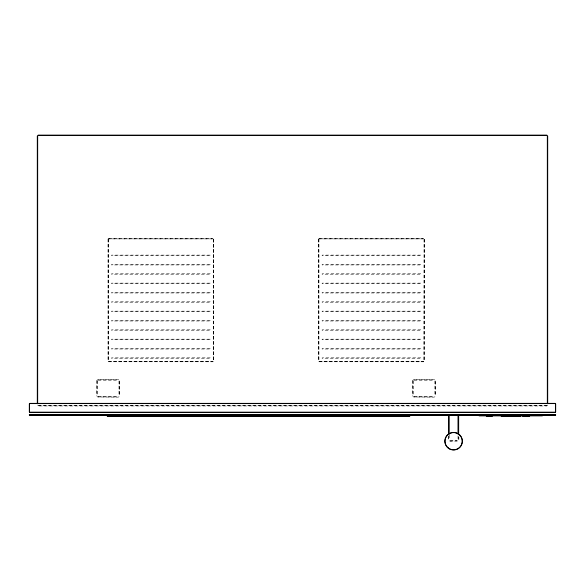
<?xml version="1.0" encoding="UTF-8"?>
<svg xmlns="http://www.w3.org/2000/svg" width="585" height="585" viewBox="0 0 585 585"><rect width="100%" height="100%" fill="white"/><g stroke="black" fill="none" stroke-linecap="round" stroke-linejoin="round"><path stroke-width="0.44" stroke-dasharray="2.92 2.19" d="M547.816 404.981L546.851 405.953L38.149 405.953L37.184 404.981M108.708 238.621L213.042 238.621M319.308 238.621L423.642 238.621M108.708 238.885L213.042 238.885M319.308 238.885L423.642 238.885M108.708 361.537L213.042 361.537M319.308 361.537L423.642 361.537M108.708 361.801L213.042 361.801M319.308 361.801L423.642 361.801M98.178 379.702L118.272 379.702M414.078 379.702L434.172 379.702M98.178 380.221L118.272 380.221M414.078 380.221L434.172 380.221M98.178 396.433L118.272 396.433M414.078 396.433L434.172 396.433M98.178 396.952L118.272 396.952M414.078 396.952L434.172 396.952M38.149 405.464L546.851 405.464M38.149 405.822L546.851 405.822M450.084 440.315L457.134 440.315M450.084 440.966L457.134 440.966M458.896 436.754L458.896 439.437L458.011 440.966L450.084 441.2L448.556 440.315L448.322 435.854M458.662 436.754L458.662 439.437M458.011 435.854L458.011 439.437M449.207 434.962L449.207 439.437M448.556 435.854L448.556 439.437M435.394 380.923L435.394 395.731M434.874 380.923L434.874 395.731M424.249 239.236L424.249 361.186M423.993 239.236L423.993 361.186M413.376 380.923L413.376 395.731M412.856 380.923L412.856 395.731M318.957 239.236L318.957 361.186M318.701 239.236L318.701 361.186M213.649 239.236L213.649 361.186M213.393 239.236L213.393 361.186M119.494 380.923L119.494 395.731M118.974 380.923L118.974 395.731M108.357 239.236L108.357 361.186M108.101 239.236L108.101 361.186M97.476 380.923L97.476 395.731M96.956 380.923L96.956 395.731M108.101 238.885L108.101 361.537L213.393 361.801L213.649 238.885L108.101 238.885M96.956 380.221L96.766 395.731L97.476 396.952L118.272 397.142L119.494 396.433L119.684 380.923L118.974 379.702L98.178 379.519L96.956 380.221M318.701 238.885L318.701 361.537L423.993 361.801L424.249 238.885L318.701 238.885M412.856 380.221L412.666 395.731L413.376 396.952L434.172 397.142L435.394 396.433L435.584 380.923L434.874 379.702L414.078 379.519L412.856 380.221M210.22 255.097L111.53 255.097L111.53 255.623L210.22 255.623L210.22 255.097M420.82 255.097L322.13 255.097L322.13 255.623L420.82 255.623L420.82 255.097M210.22 264.435L111.53 264.435L111.53 264.961L210.22 264.961L210.22 264.435M420.82 264.435L322.13 264.435L322.13 264.961L420.82 264.961L420.82 264.435M210.22 273.773L111.53 273.773L111.53 274.306L210.22 274.306L210.22 273.773M420.82 273.773L322.13 273.773L322.13 274.306L420.82 274.306L420.82 273.773M210.22 283.118L111.53 283.118L111.53 283.645L210.22 283.645L210.22 283.118M420.82 283.118L322.13 283.118L322.13 283.645L420.82 283.645L420.82 283.118M210.22 292.456L111.53 292.456L111.53 292.983L210.22 292.983L210.22 292.456M420.82 292.456L322.13 292.456L322.13 292.983L420.82 292.983L420.82 292.456M210.22 301.794L111.53 301.794L111.53 302.328L210.22 302.328L210.22 301.794M420.82 301.794L322.13 301.794L322.13 302.328L420.82 302.328L420.82 301.794M210.22 311.14L111.53 311.14L111.53 311.666L210.22 311.666L210.22 311.14M420.82 311.14L322.13 311.14L322.13 311.666L420.82 311.666L420.82 311.14M210.22 320.478L111.53 320.478L111.53 321.004L210.22 321.004L210.22 320.478M420.82 320.478L322.13 320.478L322.13 321.004L420.82 321.004L420.82 320.478M210.22 329.816L111.53 329.816L111.53 330.349L210.22 330.349L210.22 329.816M420.82 329.816L322.13 329.816L322.13 330.349L420.82 330.349L420.82 329.816M210.22 339.161L111.53 339.161L111.53 339.688L210.22 339.688L210.22 339.161M420.82 339.161L322.13 339.161L322.13 339.688L420.82 339.688L420.82 339.161M210.22 348.499L111.53 348.499L111.53 349.026L210.22 349.026L210.22 348.499M420.82 348.499L322.13 348.499L322.13 349.026L420.82 349.026L420.82 348.499M210.22 357.837L111.53 357.837L111.53 358.371L210.22 358.371L210.22 357.837M420.82 357.837L322.13 357.837L322.13 358.371L420.82 358.371L420.82 357.837"/><path stroke-width="0.88" d="M38.149 135.12L546.851 135.12M38.149 135.479L546.851 135.479M29.776 403.379L555.223 403.379M29.776 403.57L555.223 403.57M29.776 412.206L555.223 412.206M29.776 412.403L555.223 412.403M450.084 414.648L457.134 414.648M29.425 414.853L555.574 414.787M29.25 414.941L555.75 414.941M29.425 415.094L555.574 415.094M42.588 415.226L474.493 415.226M42.412 415.379L474.669 415.379M42.588 415.467L474.493 415.467M42.588 415.533L474.493 415.533M107.428 415.73L409.654 415.664M478.881 415.642L542.587 415.642M107.252 415.818L409.829 415.818M479.056 415.796L542.412 415.796M280.639 416.264L284.186 416.264M284.676 416.264L290.233 416.264M290.877 416.264L293.802 416.264M294.409 416.264L299.067 416.264M299.973 416.264L304.354 416.264M486.347 416.264L492.49 416.264M501.191 416.264L502.369 416.264M502.566 416.264L519.948 416.264M520.131 416.264L520.825 416.264M522.434 416.264L529.666 416.264M555.677 403.833L555.677 411.942M555.487 403.833L555.487 411.942M547.692 135.961L547.692 403.16M547.333 135.961L547.333 403.16M458.662 416.169L458.662 434.07M458.011 416.169L458.011 434.07M449.207 416.169L449.207 434.07M448.556 416.169L448.556 434.07M37.667 135.961L37.667 403.16M37.308 135.961L37.308 403.16M29.513 403.833L29.513 411.942M29.323 403.833L29.323 411.942M542.412 415.489L479.056 415.489L542.412 415.555M409.829 415.993L107.252 416.052L409.829 415.993M449.221 448.79A8.768 8.768 0 0 0 462.377 441.2A8.768 8.768 0 0 0 449.221 433.602A8.768 8.768 0 0 0 449.221 448.79M448.344 448.059A8.651 8.651 0 0 0 462.187 442.326A8.651 8.651 0 0 0 450.296 433.207A8.651 8.651 0 0 0 448.344 448.059"/></g></svg>
